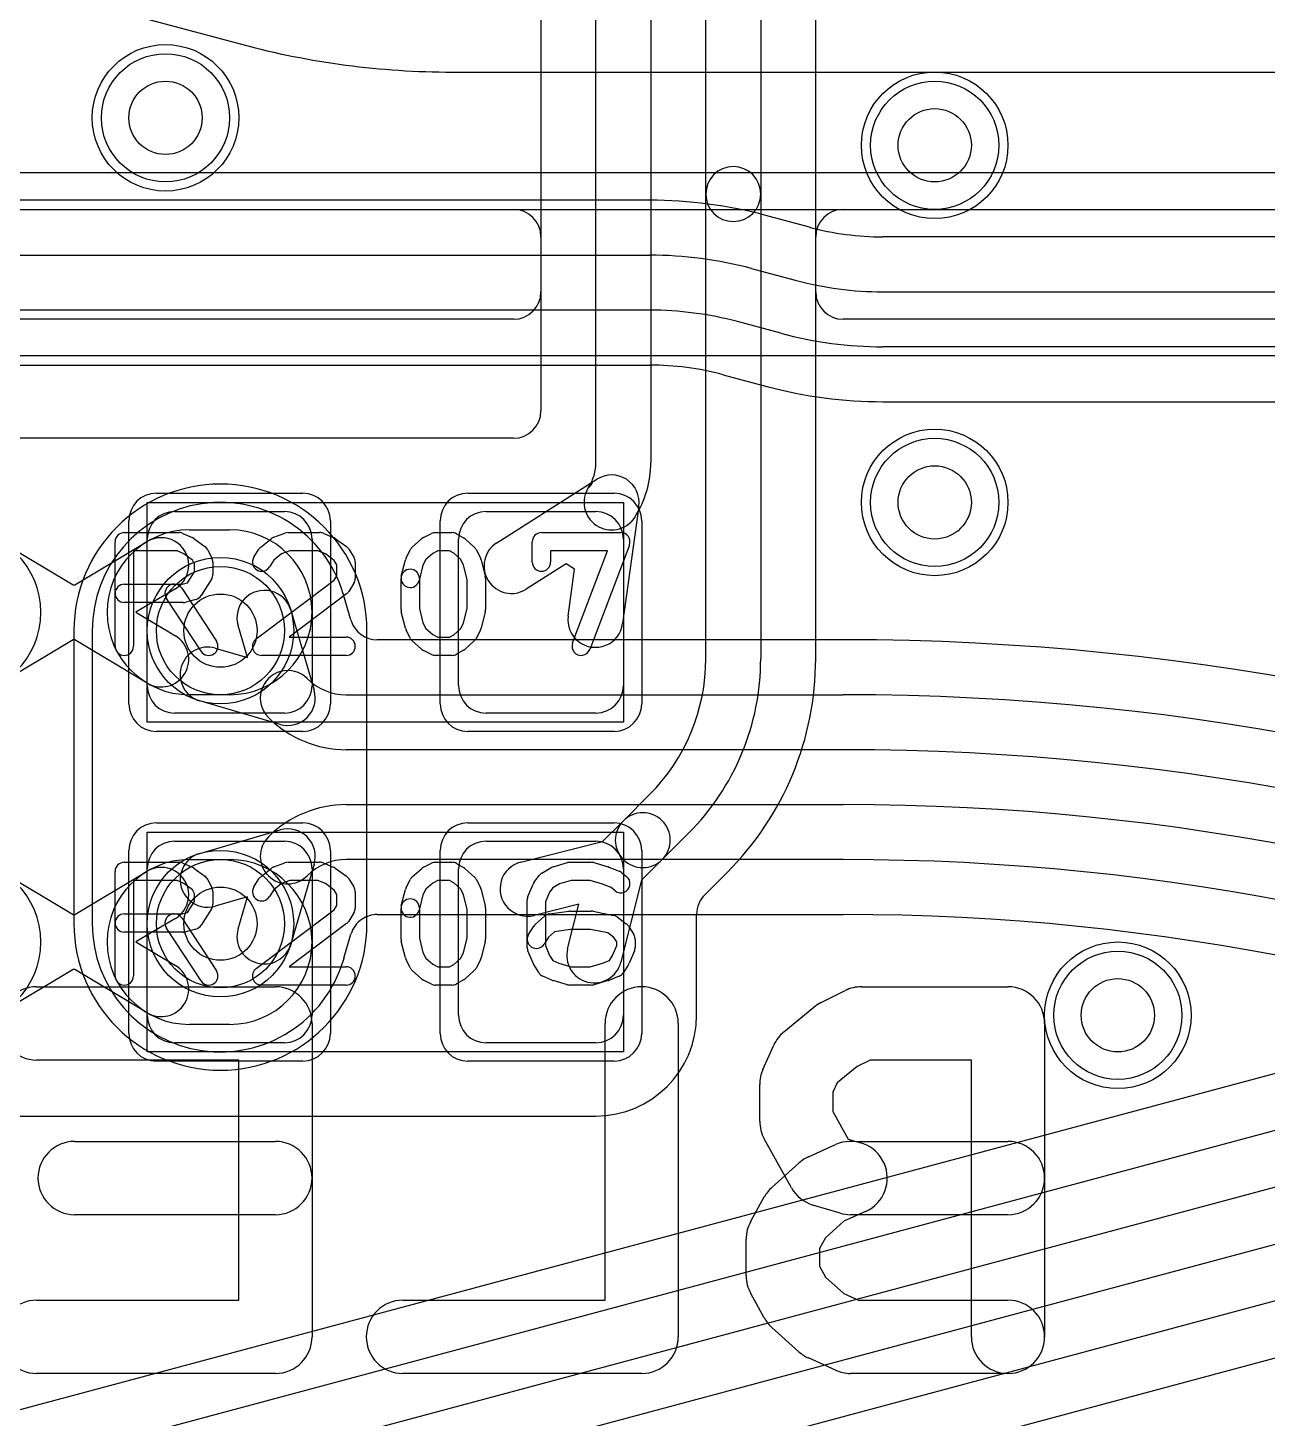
# Model space of a CAD drawing. Extents: x 0 to 20.5, y -0.5 to 20.
# Drawn here: x 7.624 to 11.008, y 11.1 to 14.896 of the extents above; entities that cross this region are included whole.
import ezdxf

# ---------------------------------------------------------------- set-up
doc = ezdxf.new("R2010")
doc.units = 0
for name, color, linetype in [('Hole', 1, 'CONTINUOUS'), ('L1', 3, 'CONTINUOUS'), ('L2', 3, 'CONTINUOUS'), ('L3', 3, 'CONTINUOUS'), ('L4', 3, 'CONTINUOUS'), ('MetalMask-A', 176, 'CONTINUOUS'), ('PartsArea-A', 111, 'CONTINUOUS'), ('PartsArea-B', 111, 'CONTINUOUS'), ('PartsSilk-A', 221, 'CONTINUOUS'), ('PartsSilk-B', 221, 'CONTINUOUS'), ('Resist-A', 2, 'CONTINUOUS'), ('Resist-B', 2, 'CONTINUOUS'), ('Silk-B', 140, 'CONTINUOUS')]:
    doc.layers.add(name, color=color, linetype=linetype)

msp = doc.modelspace()

# ---------------------------------------------------------------- linework, layer by layer
at = {"layer": 'Hole'}
for centre in [(8, 14.65), (10.1, 14.575), (10.1, 13.6), (8.15, 13.25), (8.15, 12.45), (10.6, 12.2)]:
    msp.add_circle(centre, 0.1, dxfattribs=at)
at = {"layer": 'L1'}
for p, q in [((9.475, 14.44177), (9.475, 15.68619)), ((9.625, 15.68619), (9.625, 14.44177)), ((9.77504, 14.17497), (9.77504, 15.52499)), ((9.02496, 15.08579), (9.02496, 14.17497)), ((9.175, 13.70944), (9.175, 15.08578)), ((9.325, 15.08578), (9.325, 13.70944)), ((9.475, 13.17353), (9.475, 14.44177)), ((9.625, 14.44177), (9.625, 13.17353)), ((4.67501, 14.4), (8.94999, 14.4)), ((9.85001, 14.4), (12.5938, 14.4)), ((9.02496, 14.32503), (9.02496, 13.85001)), ((9.77504, 13.17353), (9.77504, 14.32503)), ((8.94999, 14.1), (4.67497, 14.1)), ((12.57573, 14.1), (9.85001, 14.1)), ((8.94999, 13.77504), (6.325, 13.77504)), ((8.90446, 13.48999), (9.17767, 13.66332)), ((9.16482, 13.65302), (9.15477, 13.64056)), ((9.29214, 13.58973), (9.24788, 13.26922)), ((8.025, 13.575), (8.325, 13.575)), ((8.875, 13.575), (9.175, 13.575)), ((9.28095, 13.55944), (9.27088, 13.54696)), ((8.06539, 13.525), (8.175, 13.525)), ((7.55, 13.49316), (7.7478, 13.375)), ((7.7522, 13.375), (7.95, 13.49316)), ((7.95, 13.1), (7.95, 13.5)), ((8.4, 13.5), (8.4, 13.1)), ((8.8, 13.1), (8.8, 13.5)), ((9.25, 13.5), (9.25, 13.1)), ((9.09415, 13.43269), (8.98482, 13.36333)), ((9.11701, 13.41799), (9.09415, 13.43269)), ((9.0993, 13.28974), (9.11701, 13.41799)), ((7.7478, 13.375), (7.7522, 13.375)), ((8.02692, 13.36438), (7.91915, 13.3)), ((7.91915, 13.3), (8.02692, 13.23562)), ((7.7478, 13.225), (7.55, 13.10684)), ((7.7522, 13.225), (7.7478, 13.225)), ((7.95, 13.10684), (7.7522, 13.225)), ((8.175, 13.075), (8.06539, 13.075)), ((8.325, 13.025), (8.025, 13.025)), ((9.175, 13.025), (8.875, 13.025)), ((9.25001, 12.73107), (9.32123, 12.80229)), ((9.19344, 12.6745), (9.25001, 12.73107)), ((9.4273, 12.69622), (9.35607, 12.62501)), ((8.025, 12.675), (8.325, 12.675)), ((8.875, 12.675), (9.175, 12.675)), ((8.97001, 12.61818), (9.19344, 12.6745)), ((8.06539, 12.625), (8.175, 12.625)), ((9.35607, 12.62501), (9.2995, 12.56844)), ((7.55, 12.59316), (7.7478, 12.475)), ((7.7522, 12.475), (7.95, 12.59316)), ((7.95, 12.2), (7.95, 12.6)), ((8.4, 12.6), (8.4, 12.2)), ((8.8, 12.2), (8.8, 12.6)), ((9.2995, 12.56844), (9.24318, 12.34501)), ((9.25, 12.6), (9.25, 12.2)), ((9.472, 12.52874), (9.53339, 12.59013)), ((12.8094, 12.51812), (6.16059, 10.73658)), ((9.1284, 12.5034), (9.00667, 12.47272)), ((9.09772, 12.38167), (9.1284, 12.5034)), ((7.7478, 12.475), (7.7522, 12.475)), ((8.02692, 12.46438), (7.91915, 12.4)), ((9.45004, 12.2), (9.45004, 12.47573)), ((7.91915, 12.4), (8.02692, 12.33562)), ((6.19942, 10.59165), (12.84823, 12.37319)), ((7.7478, 12.325), (7.55, 12.20684)), ((7.7522, 12.325), (7.7478, 12.325)), ((7.95, 12.20684), (7.7522, 12.325)), ((12.88705, 12.2283), (6.23824, 10.44676)), ((8.175, 12.175), (8.06539, 12.175)), ((8.325, 12.125), (8.025, 12.125)), ((9.175, 12.125), (8.875, 12.125)), ((6.27706, 10.30188), (12.92587, 12.08342)), ((12.96469, 11.93854), (6.31588, 10.157)), ((6.325, 11.92496), (9.175, 11.92496)), ((6.35473, 10.01207), (13.00352, 11.79361))]:
    msp.add_line(p, q, dxfattribs=at)
for centre in [(8, 14.65), (10.1, 14.575), (10.1, 13.6), (8.15, 13.25), (8.15, 12.45), (10.6, 12.2)]:
    msp.add_circle(centre, 0.2, dxfattribs=at)
for centre, radius, start, end in [((9.55, 14.44177), 0.075, 0, 180), ((9.55, 14.44177), 0.075, 180, 0), ((8.94999, 14.32503), 0.07497, 0, 90), ((9.85001, 14.32503), 0.07497, 90, 180), ((8.94999, 14.17497), 0.07497, -90, 0), ((9.85001, 14.17497), 0.07497, 180, -90), ((8.94999, 13.85001), 0.07497, -90, 0), ((9.04762, 13.70944), 0.12738, -32.73523, 0), ((9.04762, 13.70944), 0.27738, -32.7356, 0), ((9.21785, 13.59999), 0.075, -7.86323, 122.39327), ((9.21785, 13.59999), 0.075, 135, -45), ((8.025, 13.5), 0.075, 90, 180), ((8.325, 13.5), 0.075, 0, 90), ((8.875, 13.5), 0.075, 90, 180), ((9.175, 13.5), 0.075, 0, 90), ((7.43461, 13.3), 0.225, -90, 90), ((8.06539, 13.3), 0.225, 90, -90), ((8.175, 13.3), 0.225, -90, 90), ((7.98846, 13.42877), 0.075, -59.15022, 120.85301), ((8.94464, 13.42666), 0.075, 122.39327, -57.60812), ((9.17359, 13.27948), 0.075, 172.13677, -7.86239), ((7.98846, 13.17123), 0.075, -120.84978, 59.14699), ((8.95, 13.17352), 0.525, -45, 0.00109), ((8.95, 13.17352), 0.675, -45, 0.00085), ((8.95, 13.17352), 0.82504, -45, 0.00069), ((8.025, 13.1), 0.075, 180, -90), ((8.325, 13.1), 0.075, -90, 0), ((8.875, 13.1), 0.075, 180, -90), ((9.175, 13.1), 0.075, -90, 0), ((9.30304, 12.67804), 0.075, 135, -45), ((9.30304, 12.67804), 0.075, -45, 135), ((8.025, 12.6), 0.075, 90, 180), ((8.325, 12.6), 0.075, 0, 90), ((8.875, 12.6), 0.075, 90, 180), ((9.175, 12.6), 0.075, 0, 90), ((7.43461, 12.4), 0.225, -90, 90), ((8.06539, 12.4), 0.225, 90, -90), ((7.98846, 12.52877), 0.075, -59.15022, 120.85301), ((8.175, 12.4), 0.225, -90, 90), ((8.98834, 12.54545), 0.075, 104.14556, -75.85307), ((9.52501, 12.47573), 0.07497, 135, 180), ((9.17045, 12.36334), 0.075, 165.85444, -14.14693), ((7.98846, 12.27123), 0.075, -120.84978, 59.14699), ((8.025, 12.2), 0.075, 180, -90), ((8.325, 12.2), 0.075, -90, 0), ((8.875, 12.2), 0.075, 180, -90), ((9.175, 12.2), 0.27504, -90, 0), ((9.175, 12.2), 0.075, -90, 0)]:
    msp.add_arc(centre, radius, start, end, dxfattribs=at)
at = {"layer": 'L2'}
for p, q in [((7.25004, 14.4), (12.5417, 14.4)), ((12.54174, 14), (7.25001, 14)), ((7.74996, 13.25), (7.74996, 12.45)), ((8.55004, 12.45), (8.55004, 13.25))]:
    msp.add_line(p, q, dxfattribs=at)
for centre in [(8, 14.65), (10.1, 14.575), (10.1, 13.6), (10.6, 12.2)]:
    msp.add_circle(centre, 0.2, dxfattribs=at)
for centre, start, end in [((8.15, 13.25), 0, 180), ((8.15, 12.45), 180, 0)]:
    msp.add_arc(centre, 0.40004, start, end, dxfattribs=at)
at = {"layer": 'L3'}
for p, q in [((5.80004, 14.4), (11.50243, 14.4)), ((11.54262, 14), (5.80001, 14)), ((7.74996, 13.25), (7.74996, 12.45)), ((8.55004, 12.45), (8.55004, 13.25))]:
    msp.add_line(p, q, dxfattribs=at)
for centre in [(8, 14.65), (10.1, 14.575), (10.1, 13.6), (10.6, 12.2)]:
    msp.add_circle(centre, 0.2, dxfattribs=at)
for centre, start, end in [((8.15, 13.25), 0, 180), ((8.15, 12.45), 180, 0)]:
    msp.add_arc(centre, 0.40004, start, end, dxfattribs=at)
at = {"layer": 'L4'}
for p, q in [((6.71267, 15.25119), (8.20704, 14.85077)), ((8.78291, 14.77496), (13.18908, 14.77496)), ((9.32191, 14.42504), (6.93556, 14.42504)), ((9.75786, 14.35144), (9.63896, 14.3833)), ((12.62484, 14.32504), (9.95843, 14.32504)), ((6.93557, 14.275), (9.32191, 14.275)), ((9.60013, 14.23837), (9.71903, 14.20652)), ((9.95843, 14.175), (12.8, 14.175)), ((9.32191, 14.125), (6.93557, 14.125)), ((9.68021, 14.06163), (9.56131, 14.09348)), ((12.8, 14.025), (9.95843, 14.025)), ((6.93557, 13.97496), (9.32191, 13.97496)), ((9.52248, 13.94856), (9.64138, 13.9167)), ((9.95843, 13.87496), (12.7806, 13.87496)), ((8.50592, 13.27983), (8.48617, 13.34756)), ((8.342, 13.306), (8.40583, 13.08717)), ((7.79996, 13.25), (7.79996, 12.45)), ((8.22353, 13.17647), (8.198, 13.264)), ((9.85, 13.22504), (8.57815, 13.22504)), ((8.136, 13.202), (8.22353, 13.17647)), ((8.31283, 12.99417), (8.094, 13.058)), ((8.49356, 13.075), (9.85, 13.075)), ((9.85, 12.925), (8.49356, 12.925)), ((8.49356, 12.775), (9.85, 12.775)), ((8.094, 12.642), (8.31283, 12.70583)), ((8.2808, 12.68686), (8.2808, 12.68688)), ((8.40583, 12.61283), (8.342, 12.394)), ((9.85, 12.625), (8.49356, 12.625)), ((8.22353, 12.52353), (8.136, 12.498)), ((8.198, 12.436), (8.22353, 12.52353)), ((8.57816, 12.47496), (9.85, 12.47496)), ((8.48708, 12.35563), (8.50616, 12.42098))]:
    msp.add_line(p, q, dxfattribs=at)
for centre in [(8, 14.65), (10.1, 14.575), (10.1, 13.6), (8.15, 13.25), (8.15, 12.45), (10.6, 12.2)]:
    msp.add_circle(centre, 0.2, dxfattribs=at)
for centre, radius, start, end in [((8.7829, 17), 2.22504, -104.99939, -89.99974), ((9.32191, 13.2), 1.22504, 75.00065, 90), ((9.95843, 15.1), 0.77496, -104.99957, -90), ((9.32191, 13.2), 1.075, 75.00054, 90), ((9.95843, 15.1), 0.925, -104.99957, -90), ((9.32191, 13.2), 0.925, 75.00056, 90), ((9.95843, 15.1), 1.075, -104.99946, -90), ((9.32194, 13.20001), 0.77495, 75.00238, 90.00222), ((9.95843, 15.1), 1.22504, -104.99935, -90), ((8.15, 13.25), 0.35004, 16.60282, 180), ((8.27, 13.285), 0.075, 16.2602, -163.73869), ((8.55729, 13.37144), 0.07497, -163.39739, -163.25464), ((8.27, 13.28501), 0.22504, 16.41124, 16.74314), ((8.55801, 13.36901), 0.07497, -164.19527, -163.37542), ((8.57812, 13.30003), 0.07497, -164.36953, -161.56263), ((8.57815, 13.30004), 0.075, -161.56264, -90), ((9.85, 6.2), 7.02504, 0, 90), ((8.115, 13.13), 0.075, 73.7398, -106.26131), ((8.33384, 13.06616), 0.075, 44.9946, -135.00179), ((8.49356, 13.22587), 0.15087, -135, -90), ((8.33383, 13.06617), 0.075, -106.2602, 16.2602), ((9.85, 6.2), 6.875, 0, 90), ((8.49356, 13.22587), 0.30087, -135.00135, -90), ((9.85, 6.2), 6.725, 0, 90), ((8.49355, 12.47413), 0.30087, 89.9981, 135), ((9.85, 6.2), 6.575, 0, 90), ((8.33383, 12.63383), 0.075, 135, -45), ((8.33383, 12.63383), 0.075, -16.2602, 106.2602), ((8.115, 12.57), 0.075, 106.2602, -73.73869), ((8.49355, 12.47413), 0.15087, 89.9962, 135.00537), ((9.85, 6.2), 6.425, 0, 90), ((8.15, 12.45), 0.35004, 180, -16.48006), ((8.57813, 12.39997), 0.07497, 123.67523, 163.72604), ((8.57816, 12.39999), 0.07497, 90, 123.70279), ((9.85, 6.2), 6.27496, 0, 90), ((8.27, 12.415), 0.075, 163.73979, -16.26131), ((8.55755, 12.32943), 0.07497, 163.42155, 163.51816), ((8.26886, 12.41109), 0.22506, -15.53311, -15.32679), ((8.55822, 12.33178), 0.07497, 162.95233, 164.66981), ((8.55858, 12.33299), 0.07497, 163.72604, 163.91709), ((8.55879, 12.33374), 0.07497, 163.19169, 164.32125), ((8.55905, 12.33462), 0.07497, 163.72604, 163.89294)]:
    msp.add_arc(centre, radius, start, end, dxfattribs=at)
at = {"layer": 'MetalMask-A'}
for p, q in [((8.025, 13.575), (8.325, 13.575)), ((8.875, 13.575), (9.175, 13.575)), ((7.95, 13.1), (7.95, 13.5)), ((8.4, 13.5), (8.4, 13.1)), ((8.8, 13.1), (8.8, 13.5)), ((9.25, 13.5), (9.25, 13.1)), ((8.325, 13.025), (8.025, 13.025)), ((9.175, 13.025), (8.875, 13.025)), ((8.025, 12.675), (8.325, 12.675)), ((8.875, 12.675), (9.175, 12.675)), ((7.95, 12.2), (7.95, 12.6)), ((8.4, 12.6), (8.4, 12.2)), ((8.8, 12.2), (8.8, 12.6)), ((9.25, 12.6), (9.25, 12.2)), ((8.325, 12.125), (8.025, 12.125)), ((9.175, 12.125), (8.875, 12.125))]:
    msp.add_line(p, q, dxfattribs=at)
for centre, start, end in [((8.025, 13.5), 90, 180), ((8.325, 13.5), 0, 90), ((8.875, 13.5), 90, 180), ((9.175, 13.5), 0, 90), ((8.025, 13.1), 180, -90), ((8.325, 13.1), -90, 0), ((8.875, 13.1), 180, -90), ((9.175, 13.1), -90, 0), ((8.025, 12.6), 90, 180), ((8.325, 12.6), 0, 90), ((8.875, 12.6), 90, 180), ((9.175, 12.6), 0, 90), ((8.025, 12.2), 180, -90), ((8.325, 12.2), -90, 0), ((8.875, 12.2), 180, -90), ((9.175, 12.2), -90, 0)]:
    msp.add_arc(centre, 0.075, start, end, dxfattribs=at)
at = {"layer": 'PartsArea-A'}
for p, q in [((20, 14.5), (0, 14.5)), ((7.95, 13.6), (9.25, 13.6)), ((7.95, 13), (7.95, 13.6)), ((9.25, 13.6), (9.25, 13)), ((9.25, 13), (7.95, 13)), ((7.95, 12.7), (9.25, 12.7)), ((7.95, 12.1), (7.95, 12.7)), ((9.25, 12.7), (9.25, 12.1)), ((9.25, 12.1), (7.95, 12.1))]:
    msp.add_line(p, q, dxfattribs=at)
at = {"layer": 'PartsArea-B'}
msp.add_line((20, 14.5), (0, 14.5), dxfattribs=at)
at = {"layer": 'PartsSilk-A'}
for p, q in [((7.8875, 13.51759), (8.0375, 13.51759)), ((8.04765, 13.51544), (8.07265, 13.50433)), ((8.29563, 13.50497), (8.32618, 13.51608)), ((8.33472, 13.51759), (8.42083, 13.51759)), ((8.43011, 13.5158), (8.45789, 13.50469)), ((8.7041, 13.50384), (8.72632, 13.51495)), ((8.7375, 13.51759), (8.78194, 13.51759)), ((8.79434, 13.5143), (8.81379, 13.50319)), ((9.02639, 13.51759), (9.24306, 13.51759)), ((7.8625, 13.20741), (7.8625, 13.49259)), ((8.0772, 13.5017), (8.10776, 13.47948)), ((8.26077, 13.47878), (8.28855, 13.501)), ((8.46331, 13.5017), (8.49387, 13.47948)), ((8.67367, 13.47795), (8.69867, 13.50017)), ((8.818, 13.50017), (8.843, 13.47795)), ((9.00139, 13.43704), (9.00139, 13.49259)), ((9.26643, 13.48371), (9.15809, 13.19853)), ((8.0322, 13.46759), (7.9125, 13.46759)), ((7.9125, 13.46759), (7.9125, 13.20741)), ((8.04993, 13.45971), (8.0322, 13.46759)), ((8.07343, 13.44263), (8.04993, 13.45971)), ((8.07917, 13.43114), (8.07343, 13.44263)), ((8.11542, 13.47044), (8.12653, 13.44822)), ((8.12917, 13.43704), (8.12917, 13.4037)), ((8.2413, 13.45029), (8.25519, 13.47251)), ((8.29533, 13.4424), (8.2837, 13.42379)), ((8.31658, 13.45939), (8.29533, 13.4424)), ((8.33912, 13.46759), (8.31658, 13.45939)), ((8.41602, 13.46759), (8.33912, 13.46759)), ((8.43643, 13.45943), (8.41602, 13.46759)), ((8.46054, 13.44189), (8.43643, 13.45943)), ((8.46806, 13.42987), (8.46054, 13.44189)), ((8.50037, 13.47251), (8.51426, 13.45029)), ((8.51806, 13.43704), (8.51806, 13.39259)), ((8.64381, 13.39865), (8.65492, 13.4431)), ((8.65681, 13.44822), (8.66792, 13.47044)), ((8.71049, 13.44377), (8.70276, 13.42831)), ((8.72942, 13.4606), (8.71049, 13.44377)), ((8.7434, 13.46759), (8.72942, 13.4606)), ((8.7753, 13.46759), (8.7434, 13.46759)), ((8.78673, 13.46106), (8.7753, 13.46759)), ((8.80618, 13.44377), (8.78673, 13.46106)), ((8.81391, 13.42831), (8.80618, 13.44377)), ((8.84875, 13.47044), (8.85986, 13.44822)), ((8.86175, 13.4431), (8.87286, 13.39865)), ((9.20682, 13.46759), (9.05139, 13.46759)), ((9.05139, 13.46759), (9.05139, 13.43704)), ((9.11135, 13.21629), (9.20682, 13.46759)), ((8.06042, 13.38087), (8.07917, 13.41087)), ((8.07917, 13.41087), (8.07917, 13.43114)), ((8.46043, 13.38756), (8.46806, 13.39976)), ((8.46806, 13.39976), (8.46806, 13.42987)), ((8.70276, 13.42831), (8.69231, 13.38653)), ((8.82361, 13.38951), (8.81391, 13.42831)), ((7.8875, 13.37685), (8.04533, 13.37685)), ((8.04453, 13.36553), (8.13898, 13.22109)), ((8.04533, 13.37685), (8.06042, 13.38087)), ((8.12537, 13.39045), (8.09759, 13.34601)), ((8.24747, 13.22739), (8.46043, 13.38756)), ((8.51426, 13.37934), (8.50037, 13.35712)), ((8.64306, 13.30741), (8.64306, 13.39259)), ((8.69306, 13.39259), (8.69306, 13.31049)), ((8.82361, 13.31049), (8.82361, 13.38951)), ((8.87361, 13.39259), (8.87361, 13.30741)), ((8.04861, 13.32685), (7.8875, 13.32685)), ((8.09714, 13.19373), (8.00269, 13.33817)), ((8.08283, 13.3351), (8.05505, 13.32769)), ((8.4942, 13.35039), (8.33733, 13.23241)), ((8.65492, 13.2569), (8.64381, 13.30135)), ((8.69306, 13.31049), (8.70276, 13.27169)), ((8.81391, 13.27169), (8.82361, 13.31049)), ((8.87286, 13.30135), (8.86175, 13.2569)), ((8.66792, 13.22956), (8.65681, 13.25178)), ((8.70276, 13.27169), (8.71049, 13.25623)), ((8.71049, 13.25623), (8.72942, 13.2394)), ((8.78673, 13.23894), (8.80618, 13.25623)), ((8.80618, 13.25623), (8.81391, 13.27169)), ((8.85986, 13.25178), (8.84875, 13.22956)), ((8.33733, 13.23241), (8.49306, 13.23241)), ((8.69867, 13.19983), (8.67367, 13.22205)), ((8.72942, 13.2394), (8.7434, 13.23241)), ((8.7434, 13.23241), (8.7753, 13.23241)), ((8.7753, 13.23241), (8.78673, 13.23894)), ((8.843, 13.22205), (8.818, 13.19983)), ((8.49306, 13.18241), (8.2625, 13.18241)), ((8.72632, 13.18505), (8.7041, 13.19616)), ((8.78194, 13.18241), (8.7375, 13.18241)), ((8.81379, 13.19681), (8.79434, 13.1857)), ((7.8875, 12.61759), (8.0375, 12.61759)), ((8.04765, 12.61544), (8.07265, 12.60433)), ((8.29563, 12.60497), (8.32618, 12.61608)), ((8.33472, 12.61759), (8.42083, 12.61759)), ((8.43011, 12.6158), (8.45789, 12.60469)), ((8.7041, 12.60384), (8.72632, 12.61495)), ((8.7375, 12.61759), (8.78194, 12.61759)), ((8.79434, 12.6143), (8.81379, 12.60319)), ((9.02754, 12.58818), (9.05254, 12.60299)), ((9.05841, 12.60552), (9.0973, 12.61663)), ((9.10417, 12.61759), (9.1625, 12.61759)), ((9.16937, 12.61663), (9.20826, 12.60552)), ((9.21067, 12.60469), (9.23845, 12.59358)), ((7.8625, 12.30741), (7.8625, 12.59259)), ((8.0322, 12.56759), (7.9125, 12.56759)), ((7.9125, 12.56759), (7.9125, 12.30741)), ((8.04993, 12.55971), (8.0322, 12.56759)), ((8.0772, 12.6017), (8.10776, 12.57948)), ((8.11542, 12.57044), (8.12653, 12.54822)), ((8.2413, 12.55029), (8.25519, 12.57251)), ((8.26077, 12.57878), (8.28855, 12.601)), ((8.33912, 12.56759), (8.31658, 12.55939)), ((8.41602, 12.56759), (8.33912, 12.56759)), ((8.43643, 12.55943), (8.41602, 12.56759)), ((8.46331, 12.6017), (8.49387, 12.57948)), ((8.50037, 12.57251), (8.51426, 12.55029)), ((8.65681, 12.54822), (8.66792, 12.57044)), ((8.67367, 12.57795), (8.69867, 12.60017)), ((8.7434, 12.56759), (8.72942, 12.5606)), ((8.7753, 12.56759), (8.7434, 12.56759)), ((8.78673, 12.56106), (8.7753, 12.56759)), ((8.818, 12.60017), (8.843, 12.57795)), ((8.84875, 12.57044), (8.85986, 12.54822)), ((9.00639, 12.56315), (9.02028, 12.58167)), ((9.10767, 12.56759), (9.07525, 12.55833)), ((9.159, 12.56759), (9.10767, 12.56759)), ((9.19329, 12.55779), (9.159, 12.56759)), ((9.24479, 12.58989), (9.25868, 12.57878)), ((8.07343, 12.54263), (8.04993, 12.55971)), ((8.07917, 12.53114), (8.07343, 12.54263)), ((8.07917, 12.51087), (8.07917, 12.53114)), ((8.12917, 12.53704), (8.12917, 12.5037)), ((8.29533, 12.5424), (8.2837, 12.52379)), ((8.31658, 12.55939), (8.29533, 12.5424)), ((8.46054, 12.54189), (8.43643, 12.55943)), ((8.46806, 12.52987), (8.46054, 12.54189)), ((8.46806, 12.49976), (8.46806, 12.52987)), ((8.51806, 12.53704), (8.51806, 12.49259)), ((8.64381, 12.49865), (8.65492, 12.5431)), ((8.70276, 12.52831), (8.69231, 12.48653)), ((8.71049, 12.54377), (8.70276, 12.52831)), ((8.72942, 12.5606), (8.71049, 12.54377)), ((8.80618, 12.54377), (8.78673, 12.56106)), ((8.81391, 12.52831), (8.80618, 12.54377)), ((8.82361, 12.48951), (8.81391, 12.52831)), ((8.86175, 12.5431), (8.87286, 12.49865)), ((8.98942, 12.52442), (9.00331, 12.55776)), ((9.04827, 12.53565), (9.0375, 12.50981)), ((9.0573, 12.54769), (9.04827, 12.53565)), ((9.07525, 12.55833), (9.0573, 12.54769)), ((9.21645, 12.54853), (9.19329, 12.55779)), ((9.22744, 12.53974), (9.21645, 12.54853)), ((8.06042, 12.48087), (8.07917, 12.51087)), ((8.12537, 12.49045), (8.09759, 12.44601)), ((8.46043, 12.48756), (8.46806, 12.49976)), ((8.64306, 12.40741), (8.64306, 12.49259)), ((8.69306, 12.49259), (8.69306, 12.41049)), ((8.82361, 12.41049), (8.82361, 12.48951)), ((8.87361, 12.49259), (8.87361, 12.40741)), ((8.9875, 12.38519), (8.9875, 12.51481)), ((9.0375, 12.50981), (9.0375, 12.39019)), ((7.8875, 12.47685), (8.04533, 12.47685)), ((8.04453, 12.46553), (8.13898, 12.32109)), ((8.04533, 12.47685), (8.06042, 12.48087)), ((8.24747, 12.32739), (8.46043, 12.48756)), ((8.4942, 12.45039), (8.33733, 12.33241)), ((8.51426, 12.47934), (8.50037, 12.45712)), ((9.00978, 12.44832), (9.03478, 12.47054)), ((9.04791, 12.47661), (9.10069, 12.48402)), ((9.10417, 12.48426), (9.1625, 12.48426)), ((9.1674, 12.48377), (9.22296, 12.47266)), ((9.23294, 12.46824), (9.25794, 12.44972)), ((8.04861, 12.42685), (7.8875, 12.42685)), ((8.09714, 12.29373), (8.00269, 12.43817)), ((8.08283, 12.4351), (8.05505, 12.42769)), ((8.9913, 12.42066), (9.00519, 12.44288)), ((9.04568, 12.41333), (9.0337, 12.39416)), ((9.06235, 12.42814), (9.04568, 12.41333)), ((9.10592, 12.43426), (9.06235, 12.42814)), ((9.16002, 12.43426), (9.10592, 12.43426)), ((9.20767, 12.42473), (9.16002, 12.43426)), ((9.22437, 12.41236), (9.20767, 12.42473)), ((9.23194, 12.40024), (9.22437, 12.41236)), ((9.26426, 12.44287), (9.27814, 12.42065)), ((8.65492, 12.3569), (8.64381, 12.40135)), ((8.69306, 12.41049), (8.70276, 12.37169)), ((8.81391, 12.37169), (8.82361, 12.41049)), ((8.87286, 12.40135), (8.86175, 12.3569)), ((9.00331, 12.34224), (8.98942, 12.37558)), ((9.0375, 12.39019), (9.04868, 12.36336)), ((9.22077, 12.36336), (9.23194, 12.39019)), ((9.23194, 12.39019), (9.23194, 12.40024)), ((9.28002, 12.37558), (9.26614, 12.34224)), ((9.28194, 12.40741), (9.28194, 12.38519)), ((8.66792, 12.32956), (8.65681, 12.35178)), ((8.70276, 12.37169), (8.71049, 12.35623)), ((8.71049, 12.35623), (8.72942, 12.3394)), ((8.72942, 12.3394), (8.7434, 12.33241)), ((8.7753, 12.33241), (8.78673, 12.33894)), ((8.78673, 12.33894), (8.80618, 12.35623)), ((8.80618, 12.35623), (8.81391, 12.37169)), ((8.85986, 12.35178), (8.84875, 12.32956)), ((9.01908, 12.31638), (9.00519, 12.3386)), ((9.04868, 12.36336), (9.05742, 12.34937)), ((9.05742, 12.34937), (9.07383, 12.34208)), ((9.07383, 12.34208), (9.10767, 12.33241)), ((9.159, 12.33241), (9.19329, 12.34221)), ((9.19329, 12.34221), (9.2123, 12.34981)), ((9.2123, 12.34981), (9.22077, 12.36336)), ((9.26426, 12.3386), (9.25037, 12.31638)), ((8.33733, 12.33241), (8.49306, 12.33241)), ((8.69867, 12.29983), (8.67367, 12.32205)), ((8.7434, 12.33241), (8.7753, 12.33241)), ((8.843, 12.32205), (8.818, 12.29983)), ((9.05513, 12.29567), (9.03013, 12.30678)), ((9.10767, 12.33241), (9.159, 12.33241)), ((9.23845, 12.30642), (9.21067, 12.29531)), ((8.49306, 12.28241), (8.2625, 12.28241)), ((8.72632, 12.28505), (8.7041, 12.29616)), ((8.78194, 12.28241), (8.7375, 12.28241)), ((8.81379, 12.29681), (8.79434, 12.2857)), ((9.0973, 12.28337), (9.05841, 12.29448)), ((9.1625, 12.28241), (9.10417, 12.28241)), ((9.20826, 12.29448), (9.16937, 12.28337))]:
    msp.add_line(p, q, dxfattribs=at)
for centre, start, end in [((7.8875, 13.49259), 90, 180), ((8.0375, 13.49259), 66.04914, 90), ((8.33472, 13.49259), 90, 109.98461), ((8.42083, 13.49259), 68.2071, 90), ((8.7375, 13.49259), 90, 116.56505), ((8.78194, 13.49259), 60.26649, 90), ((9.02639, 13.49259), 90, 180), ((9.24306, 13.49259), -20.80551, 90), ((8.0625, 13.48148), 53.98274, 66.03964), ((8.09306, 13.45926), 26.56505, 53.97932), ((8.27639, 13.45926), 128.66697, 147.98998), ((8.30417, 13.48148), 109.97919, 128.65478), ((8.44861, 13.48148), 53.98274, 68.20215), ((8.47917, 13.45926), 32.00538, 53.97932), ((8.69028, 13.45926), 131.62783, 153.43495), ((8.71528, 13.48148), 116.56505, 131.62783), ((8.80139, 13.48148), 48.37217, 60.26649), ((8.82639, 13.45926), 26.56505, 48.37217), ((8.10417, 13.43704), 0, 26.56505), ((8.2625, 13.43704), 147.99462, -32.01002), ((8.49306, 13.43704), 0, 32.01002), ((8.67917, 13.43704), 153.43495, 165.96932), ((8.8375, 13.43704), 14.03068, 26.56505), ((9.02639, 13.43704), 180, 0), ((8.10417, 13.4037), -32.00538, 0), ((8.66806, 13.39259), 0, 180), ((7.8875, 13.35185), 90, -90), ((8.02361, 13.35185), 33.18146, -146.81914), ((8.49306, 13.39259), -32.00538, 0), ((8.66806, 13.39259), 165.96932, -14.03321), ((8.84861, 13.39259), 0, 14.03068), ((8.04861, 13.35185), -90, -75.06473), ((8.07639, 13.35926), -75.07449, -32.01002), ((8.47917, 13.37037), -53.0476, -32.01002), ((8.66806, 13.30741), 180, -165.96932), ((8.84861, 13.30741), -14.03068, 0), ((8.67917, 13.26296), -165.96932, -153.43495), ((8.8375, 13.26296), -26.56505, -14.03068), ((8.11806, 13.20741), -146.81854, 33.18086), ((8.2625, 13.20741), 126.9524, -90), ((8.49306, 13.20741), -90, 90), ((8.69028, 13.24074), -153.43495, -131.62783), ((8.82639, 13.24074), -48.37217, -26.56505), ((9.13472, 13.20741), 159.19449, -20.80181), ((7.8875, 13.20741), 180, 0), ((8.71528, 13.21852), -131.62783, -116.56505), ((8.7375, 13.20741), -116.56505, -90), ((8.78194, 13.20741), -90, -60.26649), ((8.80139, 13.21852), -60.26649, -48.37217), ((7.8875, 12.59259), 90, 180), ((8.0375, 12.59259), 66.04914, 90), ((8.0625, 12.58148), 53.98274, 66.03964), ((8.30417, 12.58148), 109.97919, 128.65478), ((8.33472, 12.59259), 90, 109.98461), ((8.42083, 12.59259), 68.2071, 90), ((8.44861, 12.58148), 53.98274, 68.20215), ((8.71528, 12.58148), 116.56505, 131.62783), ((8.7375, 12.59259), 90, 116.56505), ((8.78194, 12.59259), 60.26649, 90), ((8.80139, 12.58148), 48.37217, 60.26649), ((9.06528, 12.58148), 105.94854, 120.63752), ((9.10417, 12.59259), 90, 105.94854), ((9.1625, 12.59259), 74.05146, 90), ((9.20139, 12.58148), 68.2071, 74.05146), ((8.09306, 12.55926), 26.56505, 53.97932), ((8.27639, 12.55926), 128.66697, 147.98998), ((8.47917, 12.55926), 32.00538, 53.97932), ((8.69028, 12.55926), 131.62783, 153.43495), ((8.82639, 12.55926), 26.56505, 48.37217), ((9.04028, 12.56667), 120.63752, 143.1301), ((9.24306, 12.55926), -128.66697, 51.34522), ((9.22917, 12.57037), 51.33303, 68.2071), ((8.10417, 12.53704), 0, 26.56505), ((8.2625, 12.53704), 147.99462, -32.01002), ((8.49306, 12.53704), 0, 32.01002), ((8.67917, 12.53704), 153.43495, 165.96932), ((8.8375, 12.53704), 14.03068, 26.56505), ((9.02639, 12.54815), 143.1301, 157.39424), ((8.10417, 12.5037), -32.00538, 0), ((8.49306, 12.49259), -32.00538, 0), ((8.66806, 12.49259), 0, 180), ((8.66806, 12.49259), 165.96932, -14.03321), ((8.84861, 12.49259), 0, 14.03068), ((9.0125, 12.51481), 157.39424, 180), ((7.8875, 12.45185), 90, -90), ((8.02361, 12.45185), 33.18146, -146.81914), ((8.47917, 12.47037), -53.0476, -32.01002), ((9.05139, 12.45185), 98.00047, 131.62783), ((9.10417, 12.45926), 90, 98.00047), ((9.1625, 12.45926), 78.69456, 90), ((9.21806, 12.44815), 53.47387, 78.69456), ((8.04861, 12.45185), -90, -75.06473), ((8.07639, 12.45926), -75.07449, -32.01002), ((9.0125, 12.40741), 147.99462, -32.01002), ((9.02639, 12.42963), 131.62783, 147.99462), ((9.24306, 12.42963), 31.98594, 53.47387), ((9.25694, 12.40741), 0, 31.98594), ((8.66806, 12.40741), 180, -165.96932), ((8.84861, 12.40741), -14.03068, 0), ((9.0125, 12.38519), 180, -157.39424), ((9.25694, 12.38519), -22.60576, 0), ((8.67917, 12.36296), -165.96932, -153.43495), ((8.8375, 12.36296), -26.56505, -14.03068), ((9.02639, 12.35185), -157.39424, -147.99462), ((9.24306, 12.35185), -32.00538, -22.60576), ((7.8875, 12.30741), 180, 0), ((8.11806, 12.30741), -146.81854, 33.18086), ((8.2625, 12.30741), 126.9524, -90), ((8.49306, 12.30741), -90, 90), ((8.69028, 12.34074), -153.43495, -131.62783), ((8.71528, 12.31852), -131.62783, -116.56505), ((8.80139, 12.31852), -60.26649, -48.37217), ((8.82639, 12.34074), -48.37217, -26.56505), ((9.04028, 12.32963), -147.99462, -113.95086), ((9.22917, 12.32963), -68.2071, -32.00538), ((8.7375, 12.30741), -116.56505, -90), ((8.78194, 12.30741), -90, -60.26649), ((9.06528, 12.31852), -113.95086, -105.94854), ((9.10417, 12.30741), -105.94854, -90), ((9.1625, 12.30741), -90, -74.05146), ((9.20139, 12.31852), -74.05146, -68.2071)]:
    msp.add_arc(centre, 0.025, start, end, dxfattribs=at)
at = {"layer": 'PartsSilk-B'}
for p, q in [((7.64815, 12.27778), (8.3, 12.27778)), ((9.7886, 12.23388), (9.85527, 12.26722)), ((9.9, 12.27778), (10.3, 12.27778)), ((9.68853, 12.15518), (9.77001, 12.22184)), ((8.4, 12.17778), (8.4, 11.32222)), ((9.2, 11.42222), (9.2, 12.17778)), ((9.4, 12.17778), (9.4, 11.32222)), ((10.4, 12.17778), (10.4, 11.32222)), ((9.63084, 12.05172), (9.66047, 12.11839)), ((8.2, 12.07778), (7.64815, 12.07778)), ((8.2, 11.42222), (8.2, 12.07778)), ((9.92361, 12.07778), (9.88802, 12.05998)), ((10.2, 12.07778), (9.92361, 12.07778)), ((10.2, 11.32222), (10.2, 12.07778)), ((9.88802, 12.05998), (9.83357, 12.01544)), ((9.62222, 11.91111), (9.62222, 12.01111)), ((9.83357, 12.01544), (9.82222, 11.98989)), ((9.82222, 11.98989), (9.82222, 11.93702)), ((9.82222, 11.93702), (9.86397, 11.86188)), ((7.75185, 11.85556), (8.3, 11.85556)), ((9.70889, 11.72921), (9.63481, 11.86254)), ((9.75525, 11.81341), (9.82932, 11.84675)), ((9.86397, 11.86188), (9.88505, 11.85556)), ((9.88505, 11.85556), (10.3, 11.85556)), ((9.65533, 11.7299), (9.72941, 11.79656)), ((9.59777, 11.63745), (9.6348, 11.70412)), ((8.3, 11.65556), (7.75185, 11.65556)), ((9.84164, 11.65978), (9.76757, 11.682)), ((9.91142, 11.66437), (9.85158, 11.63744)), ((10.3, 11.65556), (9.87037, 11.65556)), ((9.85158, 11.63744), (9.80153, 11.5924)), ((9.58519, 11.48889), (9.58519, 11.58889)), ((9.80153, 11.5924), (9.78519, 11.56298)), ((9.78519, 11.56298), (9.78519, 11.5148)), ((9.78519, 11.5148), (9.80153, 11.48538)), ((9.80153, 11.48538), (9.85158, 11.44034)), ((9.6348, 11.37366), (9.59777, 11.44033)), ((9.85158, 11.44034), (9.89184, 11.42222)), ((7.64815, 11.42222), (8.2, 11.42222)), ((8.64815, 11.42222), (9.2, 11.42222)), ((9.89184, 11.42222), (10.3, 11.42222)), ((9.72941, 11.28122), (9.65533, 11.34788)), ((9.82932, 11.23103), (9.75525, 11.26437)), ((8.3, 11.22222), (7.64815, 11.22222)), ((9.3, 11.22222), (8.64815, 11.22222)), ((10.3, 11.22222), (9.87037, 11.22222))]:
    msp.add_line(p, q, dxfattribs=at)
for centre, start, end in [((7.64815, 12.17778), 90, -90), ((8.3, 12.17778), 0, 90), ((9.3, 12.17778), 0, 180), ((9.9, 12.17778), 90, 116.57018), ((10.3, 12.17778), 0, 90), ((9.83333, 12.14444), 116.57018, 129.28618), ((9.75185, 12.07778), 129.28618, 156.03926), ((9.72222, 12.01111), 156.03926, 180), ((9.72222, 11.91111), 180, -150.94094), ((7.75185, 11.75556), 90, -90), ((8.3, 11.75556), -90, 90), ((9.87037, 11.75556), -65.76468, 114.23321), ((10.3, 11.75556), -90, 90), ((9.7963, 11.72222), 114.23532, 131.9804), ((9.72222, 11.65556), 131.9804, 150.94873), ((9.7963, 11.77778), -150.94094, -106.69705), ((9.87037, 11.75556), -106.69705, -90), ((9.68519, 11.58889), 150.94873, 180), ((9.68519, 11.48889), 180, -150.94873), ((7.64815, 11.32222), 90, -90), ((8.64815, 11.32222), 90, -90), ((10.3, 11.32222), -90, 90), ((9.72222, 11.42222), -150.94873, -131.9804), ((8.3, 11.32222), -90, 0), ((9.3, 11.32222), -90, 0), ((10.3, 11.32222), 180, 0), ((9.7963, 11.35556), -131.9804, -114.23532), ((9.87037, 11.32222), -114.23532, -90)]:
    msp.add_arc(centre, 0.1, start, end, dxfattribs=at)
at = {"layer": 'Resist-A'}
for p, q in [((7.975, 13.625), (8.375, 13.625)), ((8.825, 13.625), (9.225, 13.625)), ((7.9, 13.05), (7.9, 13.55)), ((8.45, 13.55), (8.45, 13.05)), ((8.75, 13.05), (8.75, 13.55)), ((9.3, 13.55), (9.3, 13.05)), ((8.375, 12.975), (7.975, 12.975)), ((9.225, 12.975), (8.825, 12.975)), ((7.975, 12.725), (8.375, 12.725)), ((8.825, 12.725), (9.225, 12.725)), ((7.9, 12.15), (7.9, 12.65)), ((8.45, 12.65), (8.45, 12.15)), ((8.75, 12.15), (8.75, 12.65)), ((9.3, 12.65), (9.3, 12.15)), ((8.375, 12.075), (7.975, 12.075)), ((9.225, 12.075), (8.825, 12.075))]:
    msp.add_line(p, q, dxfattribs=at)
for centre in [(8, 14.65), (10.1, 14.575), (10.1, 13.6), (8.15, 13.25), (8.15, 12.45), (10.6, 12.2)]:
    msp.add_circle(centre, 0.175, dxfattribs=at)
for centre, start, end in [((7.975, 13.55), 90, 180), ((8.375, 13.55), 0, 90), ((8.825, 13.55), 90, 180), ((9.225, 13.55), 0, 90), ((7.975, 13.05), 180, -90), ((8.375, 13.05), -90, 0), ((8.825, 13.05), 180, -90), ((9.225, 13.05), -90, 0), ((7.975, 12.65), 90, 180), ((8.375, 12.65), 0, 90), ((8.825, 12.65), 90, 180), ((9.225, 12.65), 0, 90), ((7.975, 12.15), 180, -90), ((8.375, 12.15), -90, 0), ((8.825, 12.15), 180, -90), ((9.225, 12.15), -90, 0)]:
    msp.add_arc(centre, 0.075, start, end, dxfattribs=at)
at = {"layer": 'Resist-B'}
for centre in [(8, 14.65), (10.1, 14.575), (10.1, 13.6), (8.15, 13.25), (8.15, 12.45), (10.6, 12.2)]:
    msp.add_circle(centre, 0.175, dxfattribs=at)
at = {"layer": 'Silk-B'}
for p, q in [((7.64815, 12.27778), (8.3, 12.27778)), ((9.7886, 12.23388), (9.85527, 12.26722)), ((9.9, 12.27778), (10.3, 12.27778)), ((9.68853, 12.15518), (9.77001, 12.22184)), ((8.4, 12.17778), (8.4, 11.32222)), ((9.2, 11.42222), (9.2, 12.17778)), ((9.4, 12.17778), (9.4, 11.32222)), ((10.4, 12.17778), (10.4, 11.32222)), ((9.63084, 12.05172), (9.66047, 12.11839)), ((8.2, 12.07778), (7.64815, 12.07778)), ((8.2, 11.42222), (8.2, 12.07778)), ((9.92361, 12.07778), (9.88802, 12.05998)), ((10.2, 12.07778), (9.92361, 12.07778)), ((10.2, 11.32222), (10.2, 12.07778)), ((9.88802, 12.05998), (9.83357, 12.01544)), ((9.62222, 11.91111), (9.62222, 12.01111)), ((9.83357, 12.01544), (9.82222, 11.98989)), ((9.82222, 11.98989), (9.82222, 11.93702)), ((9.82222, 11.93702), (9.86397, 11.86188)), ((7.75185, 11.85556), (8.3, 11.85556)), ((9.70889, 11.72921), (9.63481, 11.86254)), ((9.75525, 11.81341), (9.82932, 11.84675)), ((9.86397, 11.86188), (9.88505, 11.85556)), ((9.88505, 11.85556), (10.3, 11.85556)), ((9.65533, 11.7299), (9.72941, 11.79656)), ((9.59777, 11.63745), (9.6348, 11.70412)), ((8.3, 11.65556), (7.75185, 11.65556)), ((9.84164, 11.65978), (9.76757, 11.682)), ((9.91142, 11.66437), (9.85158, 11.63744)), ((10.3, 11.65556), (9.87037, 11.65556)), ((9.85158, 11.63744), (9.80153, 11.5924)), ((9.58519, 11.48889), (9.58519, 11.58889)), ((9.80153, 11.5924), (9.78519, 11.56298)), ((9.78519, 11.56298), (9.78519, 11.5148)), ((9.78519, 11.5148), (9.80153, 11.48538)), ((9.80153, 11.48538), (9.85158, 11.44034)), ((9.6348, 11.37366), (9.59777, 11.44033)), ((9.85158, 11.44034), (9.89184, 11.42222)), ((7.64815, 11.42222), (8.2, 11.42222)), ((8.64815, 11.42222), (9.2, 11.42222)), ((9.89184, 11.42222), (10.3, 11.42222)), ((9.72941, 11.28122), (9.65533, 11.34788)), ((9.82932, 11.23103), (9.75525, 11.26437)), ((8.3, 11.22222), (7.64815, 11.22222)), ((9.3, 11.22222), (8.64815, 11.22222)), ((10.3, 11.22222), (9.87037, 11.22222))]:
    msp.add_line(p, q, dxfattribs=at)
for centre, start, end in [((7.64815, 12.17778), 90, -90), ((8.3, 12.17778), 0, 90), ((9.3, 12.17778), 0, 180), ((9.9, 12.17778), 90, 116.57018), ((10.3, 12.17778), 0, 90), ((9.83333, 12.14444), 116.57018, 129.28618), ((9.75185, 12.07778), 129.28618, 156.03926), ((9.72222, 12.01111), 156.03926, 180), ((9.72222, 11.91111), 180, -150.94094), ((7.75185, 11.75556), 90, -90), ((8.3, 11.75556), -90, 90), ((9.87037, 11.75556), -65.76468, 114.23321), ((10.3, 11.75556), -90, 90), ((9.7963, 11.72222), 114.23532, 131.9804), ((9.72222, 11.65556), 131.9804, 150.94873), ((9.7963, 11.77778), -150.94094, -106.69705), ((9.87037, 11.75556), -106.69705, -90), ((9.68519, 11.58889), 150.94873, 180), ((9.68519, 11.48889), 180, -150.94873), ((7.64815, 11.32222), 90, -90), ((8.64815, 11.32222), 90, -90), ((10.3, 11.32222), -90, 90), ((9.72222, 11.42222), -150.94873, -131.9804), ((8.3, 11.32222), -90, 0), ((9.3, 11.32222), -90, 0), ((10.3, 11.32222), 180, 0), ((9.7963, 11.35556), -131.9804, -114.23532), ((9.87037, 11.32222), -114.23532, -90)]:
    msp.add_arc(centre, 0.1, start, end, dxfattribs=at)

doc.saveas('drawing.dxf')
